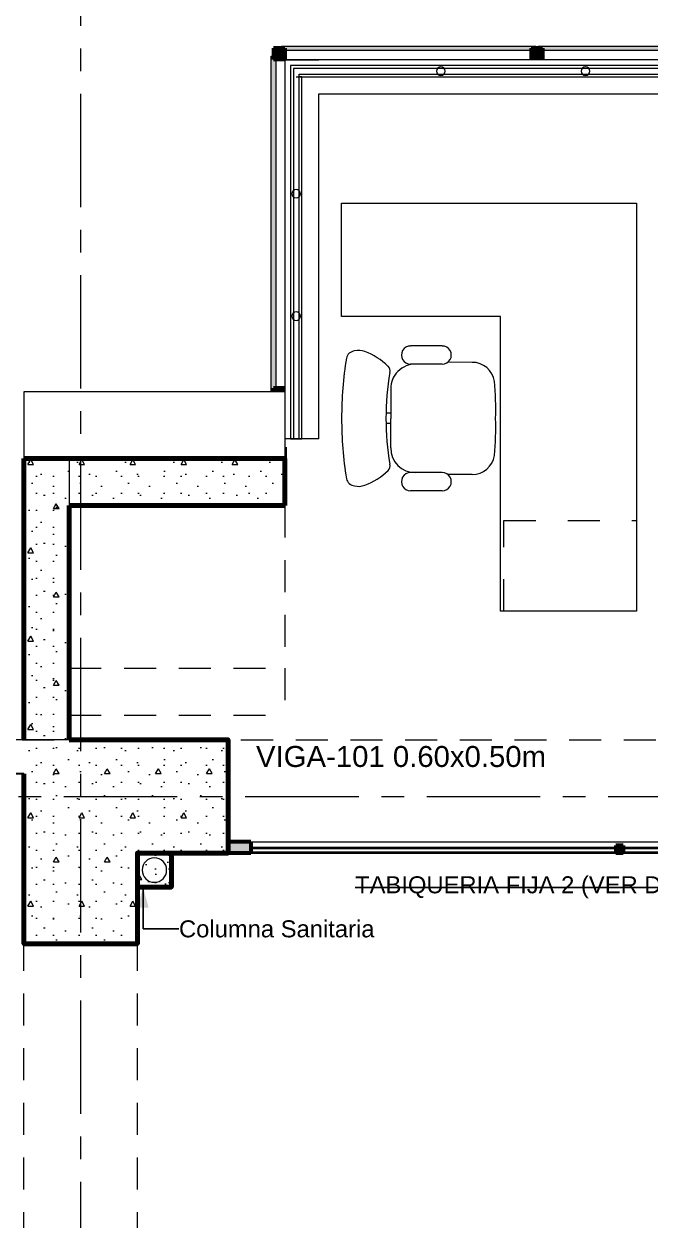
# Model space of a CAD drawing. Header units: inches. Extents: x -38 to 5698, y -33 to 92.
# Drawn here: x 293.57 to 296.33, y 37.78 to 43.06 of the extents above; entities that cross this region are included whole.
import ezdxf

# ---------------------------------------------------------------- set-up
doc = ezdxf.new("R2010")
doc.units = ezdxf.units.IN
doc.header["$MEASUREMENT"] = 0
doc.set_wipeout_variables(frame=1)
for name, pattern in [('Hidden Line', [0.195611, 0.141111, -0.0545]), ('Línea Oculta', [0.195611, 0.141111, -0.0545]), ('Punto & Raya', [0.65, 0.5, -0.075, 0, -0.075]), ('Rayas', [0.282222, 0.141111, -0.141111]), ('Wipeout_Contour', [1, 0, -1])]:
    doc.linetypes.add(name, pattern=pattern)
for name, color, linetype in [('02 _ ARQ _ ALB _ Ejes Generales', 7, 'Continuous'), ('02 _ ARQ _ ALB _ Mobiliario', 7, 'Continuous'), ('02 _ ARQ _ ZON _ Espacio.3D', 7, 'Continuous'), ('08 _ STR _ EXT _ 06 Columnas', 7, 'Continuous'), ('08 _ STR _ EXT _ 07 Losa Aligerada', 7, 'Continuous'), ('08 _ STR _ EXT _ 08 Placas Inclinadas', 7, 'Continuous'), ('08 _ STR _ EXT _ 09 Vigas', 7, 'Continuous'), ('Acabado - Muros', 7, 'Continuous'), ('Estructura - 04 MURO', 253, 'Continuous'), ('Estructura - Carga', 7, 'Continuous'), ('Interior - Escaleras & Barandillas', 7, 'Continuous'), ('MEP - HVAC', 7, 'Continuous'), ('Notas - Etiquetas', 251, 'Continuous')]:
    doc.layers.add(name, color=color, linetype=linetype)
doc.styles.add('Estilo_Generado_4', font='swisse.ttf')
doc.dimstyles.new('Estilo_Generado__8', dxfattribs={"dimtxt": 0.18, "dimasz": 0.0912, "dimexe": 0.18, "dimexo": 0.0625, "dimgap": 0, "dimtad": 0, "dimtih": 1, "dimtoh": 1, "dimdec": 4, "dimzin": 0, "dimdsep": 46, "dimcen": 0.09, "dimadec": 0, "dimazin": 0, "dimtfac": 1, "dimtdec": 4, "dimtmove": 0, "dimatfit": 3, "dimldrblk": 'ARROWHEAD_5', "dimfxl": 1, "dimtolj": 1, "dimtzin": 0, "dimarcsym": 0})
pattern_1 = [(0, (277.50004, 6e-09), (0, 0.3897114), [0.024375, -0.200625]), (0, (277.61254, 0.19486), (0, 0.3897114), [0.024375, -0.200625]), (60, (277.50004, 6e-09), (-0.3375, 0.1948557), [0.024375, -0.200625]), (60, (277.72504, 6e-09), (-0.3375, 0.1948557), [0.024375, -0.200625]), (120, (277.5244, 6e-09), (0.3375, 0.1948557), [0.024375, -0.200625]), (120, (277.7494, 6e-09), (0.3375, 0.1948557), [0.024375, -0.200625]), (0, (277.50004, 0.0375), (0, 0.075), [0, -0.075, 0, -0.1125]), (45, (277.53754, 0.0375), (-0.05303301, 0.05303301), [0, -0.05625, 0, -0.09375])]
pattern_2 = [(0, (277.500038, 6e-09), (0, 0.030000001), [])]

# ---------------------------------------------------------------- blocks, each defined once
blk = doc.blocks.new('ARROWHEAD_5')
at = {"linetype": 'Continuous', "lineweight": 0}
blk.add_hatch(color=0, dxfattribs=at).paths.add_polyline_path([(-1, 0.2679), (0, 0), (-1, -0.2679)])
at = {"color": 0, "linetype": 'Continuous', "lineweight": 0}
blk.add_line((0, 0), (-1, 0), dxfattribs=at)

msp = doc.modelspace()

# ---------------------------------------------------------------- hatches: boundary and pattern name
at = {"layer": '08 _ STR _ EXT _ 06 Columnas', "linetype": 'Continuous', "lineweight": 9}
h = msp.add_hatch(dxfattribs=at)
h.set_pattern_fill('HORMIGÓN_EN_MASA_0002', style=0, pattern_type=2)
h.set_pattern_definition(pattern_1)
h.paths.add_polyline_path([(293.5699, 39), (294.0699, 39), (294.0699, 39.4), (294.4699, 39.4), (294.4699, 39.9), (293.7699, 39.9), (293.7699, 39.75), (293.5699, 39.75)])
h = msp.add_hatch(dxfattribs=at)
h.set_pattern_fill('HORMIGÓN_EN_MASA_0002', style=0, pattern_type=2)
h.set_pattern_definition(pattern_1)
h.paths.add_polyline_path([(293.5699, 39.9), (293.7699, 39.75), (293.7699, 39.9)])
h = msp.add_hatch(dxfattribs=at)
h.set_pattern_fill('HORMIGÓN_EN_MASA_0002', style=0, pattern_type=2)
h.set_pattern_definition(pattern_1)
h.paths.add_polyline_path([(293.7699, 39.75), (293.5699, 39.9), (293.5699, 39.75)])
at = {"layer": '08 _ STR _ EXT _ 08 Placas Inclinadas', "linetype": 'Continuous', "lineweight": 9}
h = msp.add_hatch(dxfattribs=at)
h.set_pattern_fill('HORMIGÓN_EN_MASA_0002', style=0, pattern_type=2)
h.set_pattern_definition(pattern_1)
h.paths.add_polyline_path([(293.5699, 40.9334), (293.5699, 39.9), (293.7699, 39.9), (293.7699, 40.009), (293.6403, 40.9334)])
h = msp.add_hatch(dxfattribs=at)
h.set_pattern_fill('HORMIGÓN_EN_MASA_0002', style=0, pattern_type=2)
h.set_pattern_definition(pattern_1)
h.paths.add_polyline_path([(293.7699, 40.9334), (293.6403, 40.9334), (293.7409, 40.216), (293.7699, 40.216)])
at = {"layer": 'Acabado - Muros', "linetype": 'Continuous', "lineweight": 9}
for points in [[(294.6601, 42.916), (294.6601, 41.436), (294.6801, 41.436), (294.6801, 42.916)], [(295.826, 42.961), (294.7051, 42.961), (294.7051, 42.941), (295.826, 42.941)], [(297.326, 42.961), (295.836, 42.961), (295.836, 42.941), (297.326, 42.941)], [(294.6601, 41.416), (294.6601, 41.1762), (294.6801, 41.1762), (294.6801, 41.416)]]:
    msp.add_hatch(color=250, dxfattribs=at).paths.add_polyline_path(points)
at = {"layer": 'Acabado - Muros', "linetype": 'Continuous', "lineweight": 0}
for points in [[(294.7201, 42.901), (294.7201, 42.951), (294.6701, 42.951), (294.6701, 42.901)], [(294.7201, 42.901), (294.7201, 42.951), (294.6701, 42.951), (294.6701, 42.901)], [(295.856, 42.901), (295.856, 42.951), (295.806, 42.951), (295.806, 42.901)], [(294.7201, 41.451), (294.6701, 41.451), (294.6701, 41.401), (294.7201, 41.401)], [(294.7201, 41.1917), (294.6701, 41.1917), (294.6701, 41.14), (294.7201, 41.14)]]:
    msp.add_hatch(color=254, dxfattribs=at).paths.add_polyline_path(points)
at = {"layer": 'Estructura - Carga', "linetype": 'Continuous', "lineweight": 13}
h = msp.add_hatch(dxfattribs=at)
h.set_pattern_fill('HORMIGÓN_ARMADO_0002', color=251, style=0, pattern_type=2)
h.set_pattern_definition([(0, (277.50004, 6e-09), (0, 0.3117692), [0.03, -0.15]), (0, (277.59004, 0.1559), (0, 0.3117692), [0.03, -0.15]), (60, (277.50004, 6e-09), (-0.27, 0.1558846), [0.03, -0.15]), (60, (277.68004, 6e-09), (-0.27, 0.1558846), [0.03, -0.15]), (120, (277.53004, 6e-09), (0.27, 0.1558846), [0.03, -0.15]), (120, (277.71004, 6e-09), (0.27, 0.1558846), [0.03, -0.15]), (0, (277.50004, 0.03), (0, 0.06), [0, -0.06, 0, -0.09]), (45, (277.53004, 0.03), (-0.04242641, 0.04242641), [0, -0.045, 0, -0.075])])
h.paths.add_polyline_path([(294.07, 39.25), (294.22, 39.25), (294.22, 39.4), (294.07, 39.4)])

# ---------------------------------------------------------------- linework, layer by layer
at = {"layer": '02 _ ARQ _ ALB _ Ejes Generales', "color": 252, "linetype": 'Punto & Raya', "lineweight": 13}
msp.add_line((283.3454, 39.65), (332.07, 39.65), dxfattribs=at)
at = {"layer": '02 _ ARQ _ ALB _ Mobiliario', "color": 175, "linetype": 'Continuous', "lineweight": 13}
for p, q in [((295.4137, 41.6374), (295.2736, 41.6374)), ((295.4137, 41.5576), (295.2733, 41.5576)), ((295.5453, 41.5652), (295.438, 41.5658)), ((295.1865, 41.4484), (295.1865, 41.318)), ((295.1865, 41.3407), (295.166, 41.3403)), ((295.1865, 41.2954), (295.166, 41.2958)), ((295.1865, 41.1877), (295.1865, 41.318)), ((295.4137, 41.0785), (295.2733, 41.0785)), ((295.5453, 41.0709), (295.438, 41.0703)), ((295.4137, 40.9987), (295.2736, 40.9987))]:
    msp.add_line(p, q, dxfattribs=at)
at = {"layer": '02 _ ARQ _ ALB _ Mobiliario', "color": 175, "linetype": 'Rayas', "lineweight": 13}
for p, q in [((295.685, 40.468), (295.685, 40.868)), ((295.685, 40.868), (296.27, 40.868))]:
    msp.add_line(p, q, dxfattribs=at)
at = {"layer": '02 _ ARQ _ ALB _ Mobiliario', "color": 175, "linetype": 'Continuous', "lineweight": 13, "flags": 128}
msp.add_lwpolyline([(296.27, 42.268), (296.27, 40.468), (295.67, 40.468), (295.67, 41.768), (294.97, 41.768), (294.97, 42.268)], close=True, dxfattribs=at)
at = {"layer": '02 _ ARQ _ ALB _ Mobiliario', "color": 175, "linetype": 'Continuous', "lineweight": 13}
for centre, major_axis, start_param, end_param in [((295.0319, 41.5741), (0.0419, 0), 1.691727, 2.899013), ((295.0456, 41.5439), (0.0744, 0), 1.199278, 1.825394), ((294.972, 41.3431), (0.2887, 0), 0.790542, 1.21502), ((295.2736, 41.5975), (0.04, 0), 1.570796, 4.712389), ((295.4137, 41.5975), (0.04, 0), 4.712389, 7.853982), ((296.6837, 41.3184), (1.7134, 0), 2.985379, 3.141822), ((295.1553, 41.527), (0.0287, 0), 6.044304, 7.092178), ((295.296, 41.4484), (0.1095, 0), 1.570796, 3.141593), ((295.5474, 41.4685), (0.097, 0), 0.134536, 1.592229), ((296.2875, 41.3239), (1.1218, 0), 2.965095, 3.146853), ((294.4335, 41.3588), (1.2162, 0), 6.249596, 6.384595), ((296.6837, 41.3177), (1.7134, 0), 3.141364, 3.297806), ((296.2875, 41.3122), (1.1218, 0), 3.136332, 3.31809), ((294.4335, 41.2773), (1.2162, 0), 6.181776, 6.316775), ((295.296, 41.1877), (0.1095, 0), 3.141593, 4.712389), ((295.1553, 41.1091), (0.0287, 0), 5.474192, 6.522066), ((295.5474, 41.1676), (0.097, 0), 4.690957, 6.148649), ((294.972, 41.2929), (0.2887, 0), 5.068165, 5.492644), ((295.2736, 41.0386), (0.04, 0), 1.570796, 4.712389), ((295.4137, 41.0386), (0.04, 0), 4.712389, 7.853982), ((295.0319, 41.062), (0.0419, 0), 3.384172, 4.591459), ((295.0456, 41.0922), (0.0744, 0), 4.457791, 5.083907)]:
    msp.add_ellipse(centre, major_axis=major_axis, ratio=0.996858, start_param=start_param, end_param=end_param, dxfattribs=at)
at = {"layer": '02 _ ARQ _ ZON _ Espacio.3D', "color": 254, "linetype": 'Continuous', "lineweight": 0, "flags": 128}
msp.add_lwpolyline([(293.7699, 39.9), (294.4699, 39.9), (294.4699, 39.45), (300.17, 39.45), (300.17, 39.9), (300.87, 39.9), (300.87, 40.9334), (299.92, 40.9334), (299.92, 42.9), (294.72, 42.9), (294.72, 40.9334), (293.7699, 40.9334)], close=True, dxfattribs=at)
msp.add_lwpolyline([(300.57, 39.4), (294.07, 39.4), (294.0699, 39), (293.5699, 39), (293.5698, 39.7505), (288.77, 39.7505), (288.7701, 39.4), (287.07, 39.4), (287.07, 37.7), (286.72, 37.7), (286.72, 33.75), (285.82, 33.75), (285.8201, 29.75)], dxfattribs=at)
at = {"layer": '08 _ STR _ EXT _ 06 Columnas', "color": 7, "linetype": 'Continuous', "lineweight": 80, "flags": 128}
msp.add_lwpolyline([(293.5699, 39.75), (293.5699, 39), (294.0699, 39), (294.0699, 39.4), (294.4699, 39.4), (294.4699, 39.9), (293.7699, 39.9)], dxfattribs=at)
at = {"layer": '08 _ STR _ EXT _ 07 Losa Aligerada', "color": 7, "linetype": 'Continuous', "lineweight": 18, "flags": 128}
msp.add_lwpolyline([(300.87, 41.4352), (299.92, 41.4352), (299.92, 42.9), (294.72, 42.9), (294.72, 41.4352), (293.7699, 41.4352), (293.7699, 39.9), (288.7701, 39.9), (288.7701, 41.1), (285.3701, 41.1), (285.3701, 37.7), (286.57, 37.7), (286.57, 33.9), (285.67, 33.9), (285.67, 21.2663), (285.72, 21.2663), (285.72, 11.97, 1.049431), (291.2937, 6.3), (302.1003, 6.3)], format="xyb", dxfattribs=at)
at = {"layer": '08 _ STR _ EXT _ 08 Placas Inclinadas', "color": 7, "linetype": 'Continuous', "lineweight": 80}
for p, q in [((293.7699, 40.9334), (293.7699, 40.216)), ((293.7699, 40.9334), (293.7699, 40.216)), ((293.7699, 40.9334), (294.72, 40.9334)), ((293.7699, 40.216), (293.7699, 40.009)), ((293.7699, 40.216), (293.7699, 40.009))]:
    msp.add_line(p, q, dxfattribs=at)
at = {"layer": '08 _ STR _ EXT _ 08 Placas Inclinadas', "color": 251, "linetype": 'Línea Oculta', "lineweight": 13}
msp.add_line((293.7699, 40.216), (294.72, 40.216), dxfattribs=at)
at = {"layer": '08 _ STR _ EXT _ 08 Placas Inclinadas', "color": 7, "linetype": 'Continuous', "lineweight": 80, "flags": 128}
for points in [[(293.5699, 40.9334), (293.5699, 39.9)], [(293.7699, 39.9), (293.7699, 40.009)]]:
    msp.add_lwpolyline(points, dxfattribs=at)
at = {"layer": '08 _ STR _ EXT _ 08 Placas Inclinadas', "color": 251, "linetype": 'Línea Oculta', "lineweight": 13, "flags": 128}
for points in [[(294.72, 40.9334), (294.72, 40.216)], [(294.72, 40.216), (294.72, 40.009)], [(293.7699, 40.009), (294.72, 40.009)]]:
    msp.add_lwpolyline(points, dxfattribs=at)
at = {"layer": '08 _ STR _ EXT _ 09 Vigas', "color": 251, "linetype": 'Hidden Line', "lineweight": 13}
for p, q in [((286.57, 39.9), (329.07, 39.9)), ((294.07, 39.9), (293.57, 39.9)), ((287.07, 39.4), (293.57, 39.4)), ((293.57, 30.2), (293.57, 39.4)), ((294.07, 30.2), (294.07, 39.4)), ((294.07, 39.4), (300.57, 39.4))]:
    msp.add_line(p, q, dxfattribs=at)
at = {"layer": 'Acabado - Muros', "color": 7, "linetype": 'Continuous', "lineweight": 60}
for p, q in [((294.7201, 42.951), (294.6701, 42.951)), ((294.6701, 42.951), (294.6701, 42.901)), ((294.6701, 42.951), (294.6701, 42.901)), ((294.7201, 42.951), (294.6701, 42.951)), ((294.7201, 42.951), (294.7201, 42.901)), ((294.7201, 42.951), (294.7201, 42.901)), ((295.856, 42.951), (295.806, 42.951)), ((295.806, 42.951), (295.806, 42.901)), ((295.856, 42.951), (295.856, 42.901)), ((294.7201, 42.901), (294.6701, 42.901)), ((294.7201, 42.901), (294.6701, 42.901)), ((295.856, 42.901), (295.806, 42.901)), ((294.7201, 41.451), (294.6701, 41.451)), ((294.6701, 41.451), (294.6701, 41.401)), ((294.7201, 41.451), (294.7201, 41.401)), ((294.7201, 41.401), (294.6701, 41.401)), ((294.6701, 41.1917), (294.6701, 41.14)), ((294.7201, 41.1917), (294.6701, 41.1917)), ((294.7201, 41.1917), (294.7201, 41.14)), ((294.7201, 41.14), (294.6701, 41.14)), ((294.4699, 39.45), (294.4699, 39.4))]:
    msp.add_line(p, q, dxfattribs=at)
at = {"layer": 'Acabado - Muros', "color": 7, "linetype": 'Continuous', "lineweight": 13, "flags": 128}
for points in [[(294.6601, 42.916), (294.6801, 42.916), (294.6801, 41.436), (294.6601, 41.436)], [(295.826, 42.961), (295.826, 42.941), (294.7051, 42.941), (294.7051, 42.961)], [(297.326, 42.961), (297.326, 42.941), (295.836, 42.941), (295.836, 42.961)], [(294.6601, 41.416), (294.6801, 41.416), (294.6801, 41.1762), (294.6601, 41.1762)]]:
    msp.add_lwpolyline(points, close=True, dxfattribs=at)
at = {"layer": 'Estructura - 04 MURO', "color": 7, "linetype": 'Continuous', "lineweight": 13, "flags": 128}
msp.add_lwpolyline([(288.7701, 39.75), (293.5699, 39.75)], dxfattribs=at)
at = {"layer": 'Estructura - Carga', "color": 7, "linetype": 'Continuous', "lineweight": 80, "flags": 128}
msp.add_lwpolyline([(294.07, 39.25), (294.22, 39.25), (294.22, 39.4), (294.07, 39.4)], close=True, dxfattribs=at)
at = {"layer": 'MEP - HVAC', "color": 7, "linetype": 'Continuous', "lineweight": 13, "flags": 128}
msp.add_lwpolyline([(294.145, 39.271, 1), (294.145, 39.379, 1)], format="xyb", close=True, dxfattribs=at)

# ---------------------------------------------------------------- texts
at = {"layer": 'Notas - Etiquetas', "color": 8, "linetype": 'Continuous', "lineweight": 13, "insert": (294.5928, 39.8724), "char_height": 0.0925, "attachment_point": 1, "style": 'Estilo_Generado_4'}
msp.add_mtext('\\A1;{\\pql;\\fSwis721 Ex BT|b0|i0|c0|p34;VIGA-101\\fSwis721 Ex BT|b0|i0|c0|p34; \\fSwis721 Ex BT|b0|i0|c0|p34;0.60\\fSwis721 Ex BT|b0|i0|c0|p34;x\\fSwis721 Ex BT|b0|i0|c0|p34;0.50\\fSwis721 Ex BT|b0|i0|c0|p34;m}', dxfattribs=at)
at = {"layer": 'Notas - Etiquetas', "color": 8, "linetype": 'Continuous', "lineweight": 13, "insert": (295.0297, 39.2487), "char_height": 0.075, "attachment_point": 4, "rotation": 359.9999, "style": 'Estilo_Generado_4'}
msp.add_mtext('\\A1;{\\pql;\\fSwis721 Ex BT|b0|i0|c0|p34;TABIQUERIA FIJA 2 (VER DETALLE)\\fSwis721 Ex BT|b0|i0|c0|p34; }', dxfattribs=at)
at = {"layer": 'Notas - Etiquetas', "color": 8, "linetype": 'Continuous', "lineweight": 35, "insert": (294.2533, 39.0651), "char_height": 0.075, "attachment_point": 4, "style": 'Estilo_Generado_4'}
msp.add_mtext('\\A1;{\\pql;\\fSwis721 Ex BT|b0|i0|c0|p34;Columna Sanitaria}', dxfattribs=at)

# ---------------------------------------------------------------- leaders
at = {"layer": 'Notas - Etiquetas', "color": 8, "linetype": 'Continuous', "lineweight": 13, "annotation_type": 0, "has_hookline": 1, "hookline_direction": 1, "text_width": 1.9482, "horizontal_direction": (1, -1e-06, 0)}
msp.add_leader([(297.6569, 39.415), (297.4998, 39.2487), (295.0297, 39.2487)], dimstyle='Estilo_Generado__8', dxfattribs=at)
at = {"layer": 'Notas - Etiquetas', "color": 8, "linetype": 'Continuous', "lineweight": 13, "annotation_type": 0, "has_hookline": 1, "hookline_direction": 0, "text_width": 1.0171}
msp.add_leader([(294.0951, 39.25), (294.0951, 39.0651), (294.2533, 39.0651)], dimstyle='Estilo_Generado__8', dxfattribs=at)

# ---------------------------------------------------------------- next in the draw order: wipeouts: each hides what was drawn before it
at = {"color": 254, "linetype": 'Wipeout_Contour', "lineweight": 0, "ltscale": 7286.324196}
msp.add_wipeout([(293.5699, 41.1405), (293.6112, 41.1405), (293.5699, 41.4352)], dxfattribs=at).dxf.layer = '08 _ STR _ EXT _ 08 Placas Inclinadas'
at = {"color": 254, "linetype": 'Wipeout_Contour', "lineweight": 0, "ltscale": 14582.893562}
msp.add_wipeout([(294.5699, 39.45), (294.5699, 39.4), (296.1785, 39.4), (296.1785, 39.433), (296.195, 39.433), (296.195, 39.45)], dxfattribs=at).dxf.layer = 'Acabado - Muros'
at = {"color": 254, "linetype": 'Wipeout_Contour', "lineweight": 0, "ltscale": 7289.133781}
msp.add_wipeout([(294.72, 42.9), (294.87, 42.75), (294.87, 42.9)], dxfattribs=at).dxf.layer = 'Estructura - 04 MURO'

# ---------------------------------------------------------------- next in the draw order: hatches: boundary and pattern name
at = {"layer": '08 _ STR _ EXT _ 08 Placas Inclinadas', "linetype": 'Continuous', "lineweight": 9}
h = msp.add_hatch(dxfattribs=at)
h.set_pattern_fill('HORMIGÓN_EN_MASA_0002', style=0, pattern_type=2)
h.set_pattern_definition(pattern_1)
h.paths.add_polyline_path([(293.6403, 40.9334), (293.6112, 41.1405), (293.5699, 41.1405), (293.5699, 40.9334)])

# ---------------------------------------------------------------- next in the draw order: wipeouts: each hides what was drawn before it
at = {"color": 254, "linetype": 'Wipeout_Contour', "lineweight": 0, "ltscale": 14592.472749}
msp.add_wipeout([(296.195, 39.45), (296.195, 39.433), (296.2115, 39.433), (296.2115, 39.4), (298.345, 39.4), (298.345, 39.45)], dxfattribs=at).dxf.layer = 'Acabado - Muros'

# ---------------------------------------------------------------- next in the draw order: linework, layer by layer
at = {"layer": 'Acabado - Muros', "color": 251, "linetype": 'Continuous', "lineweight": 13, "flags": 128}
for points in [[(294.5699, 39.45), (296.195, 39.45), (298.345, 39.45)], [(294.5699, 39.4), (296.1785, 39.4)], [(296.2115, 39.4), (298.345, 39.4)]]:
    msp.add_lwpolyline(points, dxfattribs=at)

# ---------------------------------------------------------------- next in the draw order: wipeouts: each hides what was drawn before it
at = {"color": 254, "linetype": 'Wipeout_Contour', "lineweight": 0, "ltscale": 9716.697254}
msp.add_wipeout([(294.72, 41.4352), (293.5699, 41.4352), (293.6112, 41.1405), (294.72, 41.1405)], dxfattribs=at).dxf.layer = '08 _ STR _ EXT _ 08 Placas Inclinadas'

# ---------------------------------------------------------------- next in the draw order: hatches: boundary and pattern name
at = {"layer": '08 _ STR _ EXT _ 08 Placas Inclinadas', "linetype": 'Continuous', "lineweight": 9}
h = msp.add_hatch(dxfattribs=at)
h.set_pattern_fill('HORMIGÓN_EN_MASA_0002', style=0, pattern_type=2)
h.set_pattern_definition(pattern_1)
h.paths.add_polyline_path([(293.7699, 41.1405), (293.6112, 41.1405), (293.6403, 40.9334), (293.7699, 40.9334)])
h = msp.add_hatch(dxfattribs=at)
h.set_pattern_fill('HORMIGÓN_EN_MASA_0002', style=0, pattern_type=2)
h.set_pattern_definition(pattern_1)
h.paths.add_polyline_path([(293.7699, 40.9334), (294.72, 40.9334), (294.72, 41.1405), (293.7699, 41.1405)])

# ---------------------------------------------------------------- next in the draw order: linework, layer by layer
at = {"layer": '02 _ ARQ _ ALB _ Ejes Generales', "color": 252, "linetype": 'Punto & Raya', "lineweight": 13}
msp.add_line((293.82, 3.05), (293.82, 44.9), dxfattribs=at)
at = {"layer": '08 _ STR _ EXT _ 08 Placas Inclinadas', "color": 7, "linetype": 'Continuous', "lineweight": 80}
for p, q in [((293.6112, 41.1405), (293.5699, 41.1405)), ((293.7699, 41.1405), (293.6112, 41.1405)), ((294.72, 41.1405), (293.7699, 41.1405))]:
    msp.add_line(p, q, dxfattribs=at)
at = {"layer": '08 _ STR _ EXT _ 08 Placas Inclinadas', "color": 7, "linetype": 'Continuous', "lineweight": 13, "flags": 128}
for points in [[(293.5699, 41.4352), (293.5699, 41.1405)], [(294.72, 41.4352), (293.5699, 41.4352)], [(294.72, 41.4352), (294.72, 41.1405)]]:
    msp.add_lwpolyline(points, dxfattribs=at)
at = {"layer": '08 _ STR _ EXT _ 08 Placas Inclinadas', "color": 7, "linetype": 'Continuous', "lineweight": 80, "flags": 128}
for points in [[(293.5699, 41.1405), (293.5699, 40.9334)], [(294.72, 41.1405), (294.72, 40.9334)]]:
    msp.add_lwpolyline(points, dxfattribs=at)

# ---------------------------------------------------------------- next in the draw order: wipeouts: each hides what was drawn before it
at = {"color": 254, "linetype": 'Wipeout_Contour', "lineweight": 0, "ltscale": 9721.483631}
msp.add_wipeout([(296.1785, 39.405), (296.1785, 39.425), (294.5699, 39.425), (294.5699, 39.405)], dxfattribs=at).dxf.layer = 'Acabado - Muros'
at = {"color": 254, "linetype": 'Wipeout_Contour', "lineweight": 0, "ltscale": 9729.098734}
msp.add_wipeout([(298.345, 39.405), (298.345, 39.425), (296.2115, 39.425), (296.2115, 39.405)], dxfattribs=at).dxf.layer = 'Acabado - Muros'

# ---------------------------------------------------------------- next in the draw order: hatches: boundary and pattern name
at = {"layer": 'Acabado - Muros', "linetype": 'Continuous', "lineweight": 0}
for points in [[(294.5699, 39.4), (294.5699, 39.45), (294.4699, 39.45), (294.4699, 39.4)], [(296.2115, 39.433), (296.1785, 39.433), (296.1785, 39.4), (296.2115, 39.4)]]:
    msp.add_hatch(color=254, dxfattribs=at).paths.add_polyline_path(points)
h = msp.add_hatch(dxfattribs=at)
h.set_pattern_fill('CONTRACHAPADO_0002', color=254, style=0, pattern_type=2)
h.set_pattern_definition(pattern_2)
h.paths.add_polyline_path([(296.1785, 39.405), (296.1785, 39.425), (294.5699, 39.425), (294.5699, 39.405)])
h = msp.add_hatch(dxfattribs=at)
h.set_pattern_fill('CONTRACHAPADO_0002', color=254, style=0, pattern_type=2)
h.set_pattern_definition(pattern_2)
h.paths.add_polyline_path([(298.345, 39.405), (298.345, 39.425), (296.2115, 39.425), (296.2115, 39.405)])

# ---------------------------------------------------------------- next in the draw order: linework, layer by layer
at = {"layer": 'Acabado - Muros', "color": 7, "linetype": 'Continuous', "lineweight": 60}
for p, q in [((294.5699, 39.45), (294.4699, 39.45)), ((294.5699, 39.45), (294.5699, 39.4)), ((296.2115, 39.433), (296.1785, 39.433)), ((296.1785, 39.433), (296.1785, 39.4)), ((296.2115, 39.433), (296.2115, 39.4)), ((294.5699, 39.4), (294.4699, 39.4)), ((296.2115, 39.4), (296.1785, 39.4))]:
    msp.add_line(p, q, dxfattribs=at)
at = {"layer": 'Acabado - Muros', "color": 7, "linetype": 'Continuous', "lineweight": 13, "flags": 128}
for points in [[(296.1785, 39.405), (296.1785, 39.425), (294.5699, 39.425), (294.5699, 39.405)], [(298.345, 39.405), (298.345, 39.425), (296.2115, 39.425), (296.2115, 39.405)]]:
    msp.add_lwpolyline(points, close=True, dxfattribs=at)

# ---------------------------------------------------------------- next in the draw order: wipeouts: each hides what was drawn before it
at = {"color": 254, "linetype": 'Wipeout_Contour', "lineweight": 0, "ltscale": 9719.340237}
msp.add_wipeout([(294.72, 42.75), (294.72, 41.2282), (294.87, 41.2282), (294.87, 42.75)], dxfattribs=at).dxf.layer = 'Estructura - 04 MURO'

# ---------------------------------------------------------------- next in the draw order: linework, layer by layer
at = {"layer": 'Estructura - 04 MURO', "color": 7, "linetype": 'Continuous', "lineweight": 13, "flags": 128}
msp.add_lwpolyline([(294.87, 41.2282), (294.72, 41.2282)], dxfattribs=at)
at = {"layer": 'Interior - Escaleras & Barandillas', "color": 161, "linetype": 'Continuous', "lineweight": 13}
for p, q in [((294.745, 41.2282), (294.795, 41.2282)), ((294.7575, 41.2282), (294.7825, 41.2282)), ((294.7575, 41.2282), (294.7825, 41.2282)), ((294.7575, 41.2282), (294.7825, 41.2282))]:
    msp.add_line(p, q, dxfattribs=at)
at = {"layer": 'Interior - Escaleras & Barandillas', "color": 161, "linetype": 'Continuous', "lineweight": 13, "flags": 128}
for points in [[(294.7888, 42.3094, 1), (294.7513, 42.3094, 1)], [(294.7888, 41.7688, 1), (294.7513, 41.7688, 1)]]:
    msp.add_lwpolyline(points, format="xyb", close=True, dxfattribs=at)

# ---------------------------------------------------------------- next in the draw order: wipeouts: each hides what was drawn before it
at = {"color": 254, "linetype": 'Wipeout_Contour', "lineweight": 0, "ltscale": 7289.963381}
msp.add_wipeout([(294.72, 42.75), (294.87, 42.75), (294.72, 42.9)], dxfattribs=at).dxf.layer = 'Estructura - 04 MURO'

# ---------------------------------------------------------------- next in the draw order: linework, layer by layer
at = {"layer": 'Estructura - 04 MURO', "color": 7, "linetype": 'Continuous', "lineweight": 13, "flags": 128}
for points in [[(294.72, 42.9), (294.87, 42.9)], [(294.72, 42.9), (294.72, 41.2282)], [(294.87, 41.2282), (294.87, 42.75)]]:
    msp.add_lwpolyline(points, dxfattribs=at)
at = {"layer": 'Interior - Escaleras & Barandillas', "color": 161, "linetype": 'Continuous', "lineweight": 13}
for p, q in [((294.745, 42.875), (294.745, 42.825)), ((294.77, 42.875), (294.745, 42.875)), ((294.7575, 42.8625), (294.7575, 41.2282)), ((294.7575, 42.8625), (294.7575, 41.2282)), ((294.7575, 42.8625), (294.7575, 41.2282)), ((294.7825, 42.875), (294.77, 42.875)), ((294.745, 42.825), (294.745, 42.8)), ((294.77, 42.825), (294.7825, 42.825)), ((294.7825, 41.2282), (294.7825, 42.8375)), ((294.7825, 41.2282), (294.7825, 42.8375)), ((294.7825, 41.2282), (294.7825, 42.8375)), ((294.795, 42.825), (294.7825, 42.825)), ((294.795, 42.8), (294.795, 42.825)), ((294.745, 42.8), (294.745, 42.7875)), ((294.745, 42.7875), (294.745, 41.2282)), ((294.795, 42.7875), (294.795, 42.8)), ((294.795, 41.2282), (294.795, 42.7875))]:
    msp.add_line(p, q, dxfattribs=at)

# ---------------------------------------------------------------- next in the draw order: wipeouts: each hides what was drawn before it
at = {"color": 254, "linetype": 'Wipeout_Contour', "lineweight": 0, "ltscale": 9729.49653}
msp.add_wipeout([(299.77, 42.9), (294.87, 42.9), (294.87, 42.75), (299.77, 42.75)], dxfattribs=at).dxf.layer = 'Estructura - 04 MURO'

# ---------------------------------------------------------------- next in the draw order: linework, layer by layer
at = {"layer": 'Estructura - 04 MURO', "color": 7, "linetype": 'Continuous', "lineweight": 13, "flags": 128}
for points in [[(299.92, 42.9), (294.87, 42.9)], [(294.87, 42.75), (299.77, 42.75)]]:
    msp.add_lwpolyline(points, dxfattribs=at)
at = {"layer": 'Interior - Escaleras & Barandillas', "color": 161, "linetype": 'Continuous', "lineweight": 13}
for p, q in [((299.8825, 42.8625), (294.7575, 42.8625)), ((299.8825, 42.8625), (294.7575, 42.8625)), ((299.8825, 42.8625), (294.7575, 42.8625)), ((299.8075, 42.875), (294.7825, 42.875)), ((294.7825, 42.8375), (299.8575, 42.8375)), ((294.7825, 42.8375), (299.8575, 42.8375)), ((294.7825, 42.8375), (299.8575, 42.8375)), ((294.7825, 42.825), (299.8075, 42.825))]:
    msp.add_line(p, q, dxfattribs=at)
at = {"layer": 'Interior - Escaleras & Barandillas', "color": 161, "linetype": 'Continuous', "lineweight": 13, "flags": 128}
for points in [[(295.4075, 42.8313, 1), (295.4075, 42.8688, 1)], [(296.045, 42.8313, 1), (296.045, 42.8688, 1)]]:
    msp.add_lwpolyline(points, format="xyb", close=True, dxfattribs=at)

doc.saveas('drawing.dxf')
